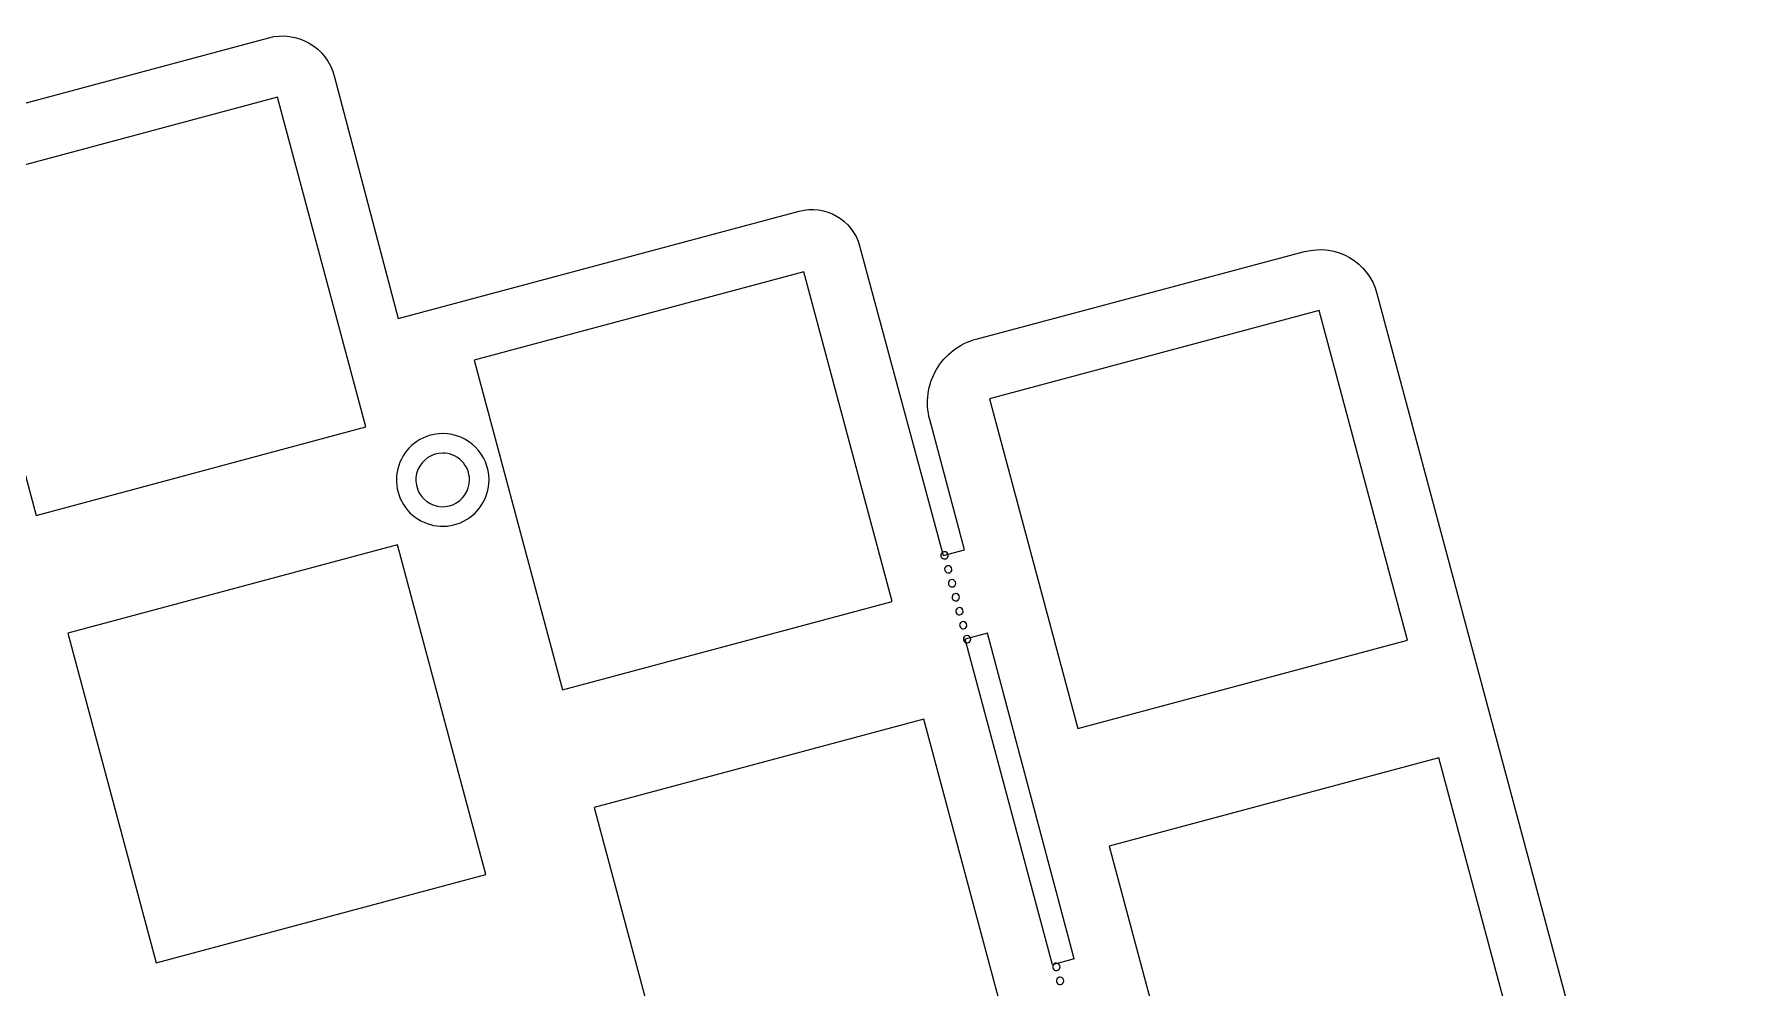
# Model space of a CAD drawing. Extents: x 0 to 291, y -112 to -1.
# Drawn here: x 221.1 to 291, y -39.7 to -0.5 of the extents above; entities that cross this region are included whole.
import ezdxf

# ---------------------------------------------------------------- set-up
doc = ezdxf.new("R2010")
doc.units = 0
doc.layers.get('0').update_dxf_attribs({"linetype": 'CONTINUOUS'})

msp = doc.modelspace()

# ---------------------------------------------------------------- linework, layer by layer
at = {"color": 7}
for points in [[(214.486069, -5.042569), (230.763588, -0.681078)], [(233.44615, -2.236847), (236.073495, -12.197736)], [(236.073495, -12.197736), (252.517651, -7.791592)], [(255.00003, -9.222403), (258.422898, -21.923379)], [(259.787468, -13.040179), (273.255792, -9.452957)], [(276.223046, -11.168674), (291.028249, -66.378744)], [(259.306823, -21.687168), (257.877492, -16.340409)], [(258.422688, -21.923083), (259.306985, -21.686145)], [(260.240867, -25.098477), (259.32647, -25.343491)], [(263.797493, -38.465018), (260.240866, -25.098478)], [(262.916059, -38.701218), (259.326474, -25.343495)], [(263.797493, -38.465018), (262.916068, -38.701202)]]:
    msp.add_lwpolyline(points, dxfattribs=at)
for points in [[(231.129749, -3.123699), (217.606812, -6.747159), (221.230272, -20.270096), (234.753209, -16.646636)], [(252.717537, -10.280195), (239.1946, -13.903655), (242.81806, -27.426592), (256.340997, -23.803132)], [(273.847744, -11.865293), (260.324807, -15.488754), (263.948268, -29.011691), (277.471205, -25.38823)], [(237.898816, -16.917397)], [(237.898816, -17.717396)], [(236.047302, -21.476259), (222.524365, -25.09972), (226.147826, -38.622657), (239.670763, -34.999196)], [(258.484229, -21.76097)], [(258.484229, -21.760971)], [(258.484229, -21.760971)], [(258.484229, -21.760971)], [(258.484229, -21.760971)], [(258.637902, -22.334487)], [(258.637902, -22.334488)], [(258.637902, -22.334488)], [(258.637902, -22.334488)], [(258.637902, -22.334488)], [(258.791576, -22.908005)], [(258.791576, -22.908006)], [(258.791576, -22.908006)], [(258.791576, -22.908006)], [(258.791576, -22.908006)], [(258.945249, -23.481522)], [(258.945249, -23.481523)], [(258.945249, -23.481523)], [(258.945249, -23.481523)], [(258.945249, -23.481523)], [(259.098923, -24.055039)], [(259.098923, -24.05504)], [(259.098923, -24.05504)], [(259.098923, -24.05504)], [(259.098923, -24.05504)], [(259.252597, -24.628557)], [(259.252597, -24.628558)], [(259.252597, -24.628558)], [(259.252597, -24.628558)], [(259.252597, -24.628558)], [(259.40627, -25.202074)], [(259.40627, -25.202075)], [(259.40627, -25.202075)], [(259.40627, -25.202075)], [(259.40627, -25.202075)], [(257.635085, -28.632753), (244.112148, -32.256214), (247.735608, -45.779151), (261.258545, -42.15569)], [(278.7653, -30.217853), (265.242363, -33.841314), (268.865824, -47.364251), (282.388761, -43.74079)], [(263.070547, -38.637422)], [(263.070547, -38.637423)], [(263.070547, -38.637423)], [(263.070547, -38.637423)], [(263.070547, -38.637423)], [(263.22422, -39.210939)], [(263.22422, -39.21094)], [(263.22422, -39.21094)], [(263.22422, -39.21094)], [(263.22422, -39.21094)]]:
    msp.add_lwpolyline(points, close=True, dxfattribs=at)
for points in [[(230.763588, -0.681078), (231.325677, -0.53047), (231.924592, -0.609917), (232.427976, -0.901854)], [(232.427976, -0.901854), (232.931345, -1.193783), (233.297729, -1.67418), (233.44615, -2.236847)], [(252.517651, -7.791592), (253.598135, -7.502071), (254.708954, -8.142335), (255.00003, -9.222403)], [(273.255792, -9.452957), (274.548796, -9.108567), (275.876459, -9.876247), (276.223046, -11.168674)], [(258.148534, -14.294473), (258.506772, -13.675468), (259.096365, -13.224247), (259.787468, -13.040179)], [(257.877492, -16.340409), (257.692792, -15.649484), (257.790293, -14.913465), (258.148534, -14.294473)], [(237.898816, -16.917397), (237.130339, -16.917397), (236.437531, -17.380316), (236.143448, -18.090296)], [(239.798812, -18.817394), (239.798812, -17.768054), (238.948155, -16.917397), (237.898816, -16.917397)], [(236.143448, -18.090296), (235.849364, -18.800277), (236.01192, -19.617499), (236.555315, -20.160894)], [(237.898816, -17.717396), (237.453908, -17.717396), (237.052809, -17.985402), (236.88255, -18.396443)], [(238.676632, -18.039578), (238.470342, -17.833288), (238.190553, -17.717396), (237.898816, -17.717396)], [(238.998814, -18.817394), (238.998814, -18.525656), (238.882922, -18.245867), (238.676632, -18.039578)], [(236.88255, -18.396443), (236.712291, -18.807484), (236.806403, -19.280612), (237.121, -19.59521)], [(238.319767, -19.833659), (238.730808, -19.663401), (238.998814, -19.262301), (238.998814, -18.817394)], [(238.625913, -20.572762), (239.335893, -20.278678), (239.798812, -19.585871), (239.798812, -18.817394)], [(236.555315, -20.160894), (237.098711, -20.704289), (237.915933, -20.866845), (238.625913, -20.572762)], [(237.121, -19.59521), (237.435597, -19.909807), (237.908726, -20.003918), (238.319767, -19.833659)], [(258.345648, -21.853568), (258.32243, -21.909619), (258.335264, -21.974136), (258.378163, -22.017036)], [(258.345648, -21.853568), (258.322431, -21.909619), (258.335264, -21.974136), (258.378164, -22.017036)], [(258.345648, -21.853568), (258.322431, -21.909619), (258.335264, -21.974136), (258.378164, -22.017036)], [(258.345648, -21.853568), (258.322431, -21.909619), (258.335264, -21.974136), (258.378164, -22.017036)], [(258.345648, -21.853568), (258.322431, -21.909619), (258.335264, -21.974136), (258.378164, -22.017036)], [(258.484229, -21.76097), (258.42356, -21.76097), (258.368865, -21.797517), (258.345648, -21.853568)], [(258.484229, -21.760971), (258.42356, -21.760971), (258.368865, -21.797517), (258.345648, -21.853568)], [(258.484229, -21.760971), (258.42356, -21.760971), (258.368865, -21.797517), (258.345648, -21.853568)], [(258.484229, -21.760971), (258.42356, -21.760971), (258.368865, -21.797517), (258.345648, -21.853568)], [(258.484229, -21.760971), (258.42356, -21.760971), (258.368865, -21.797517), (258.345648, -21.853568)], [(258.378163, -22.017036), (258.421063, -22.059936), (258.485581, -22.072769), (258.541632, -22.049552)], [(258.378164, -22.017036), (258.421063, -22.059935), (258.485581, -22.072768), (258.541632, -22.049551)], [(258.378164, -22.017036), (258.421063, -22.059935), (258.485581, -22.072768), (258.541632, -22.049551)], [(258.378164, -22.017036), (258.421063, -22.059935), (258.485581, -22.072768), (258.541632, -22.049551)], [(258.378164, -22.017036), (258.421063, -22.059935), (258.485581, -22.072768), (258.541632, -22.049551)], [(258.590295, -21.804904), (258.562165, -21.776774), (258.524012, -21.76097), (258.484229, -21.76097)], [(258.590295, -21.804905), (258.562164, -21.776774), (258.524012, -21.760971), (258.484229, -21.760971)], [(258.590295, -21.804905), (258.562164, -21.776774), (258.524012, -21.760971), (258.484229, -21.760971)], [(258.590295, -21.804905), (258.562164, -21.776774), (258.524012, -21.760971), (258.484229, -21.760971)], [(258.590295, -21.804905), (258.562164, -21.776774), (258.524012, -21.760971), (258.484229, -21.760971)], [(258.637902, -22.334487), (258.577233, -22.334487), (258.522537, -22.371034), (258.49932, -22.427085)], [(258.637902, -22.334488), (258.577233, -22.334488), (258.522538, -22.371034), (258.499321, -22.427085)], [(258.637902, -22.334488), (258.577233, -22.334488), (258.522538, -22.371034), (258.499321, -22.427085)], [(258.637902, -22.334488), (258.577233, -22.334488), (258.522538, -22.371034), (258.499321, -22.427085)], [(258.637902, -22.334488), (258.577233, -22.334488), (258.522538, -22.371034), (258.499321, -22.427085)], [(258.541632, -22.049551), (258.597682, -22.026334), (258.634229, -21.971639), (258.634229, -21.91097)], [(258.541632, -22.049552), (258.597683, -22.026335), (258.634229, -21.971639), (258.634229, -21.91097)], [(258.541632, -22.049551), (258.597682, -22.026334), (258.634229, -21.971639), (258.634229, -21.91097)], [(258.541632, -22.049551), (258.597682, -22.026334), (258.634229, -21.971639), (258.634229, -21.91097)], [(258.541632, -22.049551), (258.597682, -22.026334), (258.634229, -21.971639), (258.634229, -21.91097)], [(258.634229, -21.91097), (258.634229, -21.871188), (258.618426, -21.833035), (258.590295, -21.804904)], [(258.634229, -21.91097), (258.634229, -21.871188), (258.618425, -21.833035), (258.590295, -21.804905)], [(258.634229, -21.91097), (258.634229, -21.871188), (258.618425, -21.833035), (258.590295, -21.804905)], [(258.634229, -21.91097), (258.634229, -21.871188), (258.618425, -21.833035), (258.590295, -21.804905)], [(258.634229, -21.91097), (258.634229, -21.871188), (258.618425, -21.833035), (258.590295, -21.804905)], [(258.743968, -22.378421), (258.715837, -22.350291), (258.677684, -22.334487), (258.637902, -22.334487)], [(258.743967, -22.378422), (258.715837, -22.350291), (258.677684, -22.334488), (258.637902, -22.334488)], [(258.743967, -22.378422), (258.715837, -22.350291), (258.677684, -22.334488), (258.637902, -22.334488)], [(258.743967, -22.378422), (258.715837, -22.350291), (258.677684, -22.334488), (258.637902, -22.334488)], [(258.743967, -22.378422), (258.715837, -22.350291), (258.677684, -22.334488), (258.637902, -22.334488)], [(258.49932, -22.427085), (258.476103, -22.483136), (258.488937, -22.547653), (258.531836, -22.590553)], [(258.499321, -22.427085), (258.476104, -22.483136), (258.488937, -22.547653), (258.531837, -22.590553)], [(258.499321, -22.427085), (258.476104, -22.483136), (258.488937, -22.547653), (258.531837, -22.590553)], [(258.499321, -22.427085), (258.476104, -22.483136), (258.488937, -22.547653), (258.531837, -22.590553)], [(258.499321, -22.427085), (258.476104, -22.483136), (258.488937, -22.547653), (258.531837, -22.590553)], [(258.531836, -22.590553), (258.574736, -22.633453), (258.639253, -22.646286), (258.695304, -22.623069)], [(258.531837, -22.590553), (258.574736, -22.633452), (258.639253, -22.646285), (258.695304, -22.623068)], [(258.531837, -22.590553), (258.574736, -22.633452), (258.639253, -22.646285), (258.695304, -22.623068)], [(258.531837, -22.590553), (258.574736, -22.633452), (258.639253, -22.646285), (258.695304, -22.623068)], [(258.531837, -22.590553), (258.574736, -22.633452), (258.639253, -22.646285), (258.695304, -22.623068)], [(258.652995, -23.000603), (258.629777, -23.056654), (258.642611, -23.121171), (258.68551, -23.164071)], [(258.652994, -23.000603), (258.629777, -23.056654), (258.64261, -23.121171), (258.68551, -23.164071)], [(258.652995, -23.000603), (258.629777, -23.056654), (258.642611, -23.121171), (258.68551, -23.164071)], [(258.652995, -23.000603), (258.629777, -23.056654), (258.642611, -23.121171), (258.68551, -23.164071)], [(258.652995, -23.000603), (258.629777, -23.056654), (258.642611, -23.121171), (258.68551, -23.164071)], [(258.791576, -22.908005), (258.730907, -22.908005), (258.676211, -22.944552), (258.652994, -23.000603)], [(258.791576, -22.908006), (258.730907, -22.908006), (258.676212, -22.944552), (258.652995, -23.000603)], [(258.791576, -22.908006), (258.730907, -22.908006), (258.676212, -22.944552), (258.652995, -23.000603)], [(258.791576, -22.908006), (258.730907, -22.908006), (258.676212, -22.944552), (258.652995, -23.000603)], [(258.791576, -22.908006), (258.730907, -22.908006), (258.676212, -22.944552), (258.652995, -23.000603)], [(258.695304, -22.623068), (258.751355, -22.599851), (258.787901, -22.545156), (258.787901, -22.484487)], [(258.695304, -22.623069), (258.751355, -22.599852), (258.787902, -22.545156), (258.787902, -22.484487)], [(258.695304, -22.623068), (258.751355, -22.599851), (258.787901, -22.545156), (258.787901, -22.484487)], [(258.695304, -22.623068), (258.751355, -22.599851), (258.787901, -22.545156), (258.787901, -22.484487)], [(258.695304, -22.623068), (258.751355, -22.599851), (258.787901, -22.545156), (258.787901, -22.484487)], [(258.787901, -22.484487), (258.787901, -22.444705), (258.772098, -22.406552), (258.743967, -22.378422)], [(258.787901, -22.484487), (258.787901, -22.444705), (258.772098, -22.406552), (258.743967, -22.378422)], [(258.787901, -22.484487), (258.787901, -22.444705), (258.772098, -22.406552), (258.743967, -22.378422)], [(258.787901, -22.484487), (258.787901, -22.444705), (258.772098, -22.406552), (258.743967, -22.378422)], [(258.787902, -22.484487), (258.787902, -22.444705), (258.772098, -22.406552), (258.743968, -22.378421)], [(258.897642, -22.951939), (258.869511, -22.923809), (258.831358, -22.908005), (258.791576, -22.908005)], [(258.897641, -22.95194), (258.869511, -22.923809), (258.831358, -22.908006), (258.791576, -22.908006)], [(258.897641, -22.95194), (258.869511, -22.923809), (258.831358, -22.908006), (258.791576, -22.908006)], [(258.897641, -22.95194), (258.869511, -22.923809), (258.831358, -22.908006), (258.791576, -22.908006)], [(258.897641, -22.95194), (258.869511, -22.923809), (258.831358, -22.908006), (258.791576, -22.908006)], [(258.848978, -23.196586), (258.905029, -23.173369), (258.941575, -23.118674), (258.941575, -23.058005)], [(258.848978, -23.196587), (258.905029, -23.17337), (258.941575, -23.118674), (258.941575, -23.058005)], [(258.848978, -23.196586), (258.905029, -23.173369), (258.941575, -23.118674), (258.941575, -23.058005)], [(258.848978, -23.196586), (258.905029, -23.173369), (258.941575, -23.118674), (258.941575, -23.058005)], [(258.848978, -23.196586), (258.905029, -23.173369), (258.941575, -23.118674), (258.941575, -23.058005)], [(258.941575, -23.058005), (258.941575, -23.018223), (258.925772, -22.98007), (258.897641, -22.95194)], [(258.941575, -23.058005), (258.941575, -23.018223), (258.925772, -22.98007), (258.897641, -22.95194)], [(258.941575, -23.058005), (258.941575, -23.018223), (258.925772, -22.98007), (258.897641, -22.95194)], [(258.941575, -23.058005), (258.941575, -23.018223), (258.925772, -22.98007), (258.897641, -22.95194)], [(258.941575, -23.058005), (258.941575, -23.018223), (258.925772, -22.98007), (258.897642, -22.951939)], [(258.68551, -23.164071), (258.72841, -23.20697), (258.792927, -23.219803), (258.848978, -23.196586)], [(258.68551, -23.164071), (258.72841, -23.206971), (258.792927, -23.219804), (258.848978, -23.196587)], [(258.68551, -23.164071), (258.72841, -23.20697), (258.792927, -23.219803), (258.848978, -23.196586)], [(258.68551, -23.164071), (258.72841, -23.20697), (258.792927, -23.219803), (258.848978, -23.196586)], [(258.68551, -23.164071), (258.72841, -23.20697), (258.792927, -23.219803), (258.848978, -23.196586)], [(258.806668, -23.57412), (258.783451, -23.630171), (258.796285, -23.694688), (258.839184, -23.737588)], [(258.806668, -23.57412), (258.783451, -23.630171), (258.796284, -23.694688), (258.839184, -23.737588)], [(258.806668, -23.57412), (258.783451, -23.630171), (258.796285, -23.694688), (258.839184, -23.737588)], [(258.806668, -23.57412), (258.783451, -23.630171), (258.796285, -23.694688), (258.839184, -23.737588)], [(258.806668, -23.57412), (258.783451, -23.630171), (258.796285, -23.694688), (258.839184, -23.737588)], [(258.945249, -23.481522), (258.88458, -23.481522), (258.829885, -23.518069), (258.806668, -23.57412)], [(258.945249, -23.481523), (258.88458, -23.481523), (258.829885, -23.518069), (258.806668, -23.57412)], [(258.945249, -23.481523), (258.88458, -23.481523), (258.829885, -23.518069), (258.806668, -23.57412)], [(258.945249, -23.481523), (258.88458, -23.481523), (258.829885, -23.518069), (258.806668, -23.57412)], [(258.945249, -23.481523), (258.88458, -23.481523), (258.829885, -23.518069), (258.806668, -23.57412)], [(258.839184, -23.737588), (258.882083, -23.780487), (258.946601, -23.79332), (259.002652, -23.770103)], [(258.839184, -23.737588), (258.882083, -23.780488), (258.946601, -23.793321), (259.002652, -23.770104)], [(258.839184, -23.737588), (258.882083, -23.780487), (258.946601, -23.79332), (259.002652, -23.770103)], [(258.839184, -23.737588), (258.882083, -23.780487), (258.946601, -23.79332), (259.002652, -23.770103)], [(258.839184, -23.737588), (258.882083, -23.780487), (258.946601, -23.79332), (259.002652, -23.770103)], [(259.051315, -23.525456), (259.023185, -23.497326), (258.985032, -23.481522), (258.945249, -23.481522)], [(259.051315, -23.525457), (259.023185, -23.497326), (258.985032, -23.481523), (258.945249, -23.481523)], [(259.051315, -23.525457), (259.023185, -23.497326), (258.985032, -23.481523), (258.945249, -23.481523)], [(259.051315, -23.525457), (259.023185, -23.497326), (258.985032, -23.481523), (258.945249, -23.481523)], [(259.051315, -23.525457), (259.023185, -23.497326), (258.985032, -23.481523), (258.945249, -23.481523)], [(259.002652, -23.770103), (259.058703, -23.746886), (259.095249, -23.692191), (259.095249, -23.631522)], [(259.002652, -23.770104), (259.058703, -23.746887), (259.095249, -23.692191), (259.095249, -23.631522)], [(259.002652, -23.770103), (259.058703, -23.746886), (259.095249, -23.692191), (259.095249, -23.631522)], [(259.002652, -23.770103), (259.058703, -23.746886), (259.095249, -23.692191), (259.095249, -23.631522)], [(259.002652, -23.770103), (259.058703, -23.746886), (259.095249, -23.692191), (259.095249, -23.631522)], [(259.095249, -23.631522), (259.095249, -23.59174), (259.079446, -23.553587), (259.051315, -23.525456)], [(259.095249, -23.631522), (259.095249, -23.59174), (259.079445, -23.553587), (259.051315, -23.525457)], [(259.095249, -23.631522), (259.095249, -23.59174), (259.079445, -23.553587), (259.051315, -23.525457)], [(259.095249, -23.631522), (259.095249, -23.59174), (259.079445, -23.553587), (259.051315, -23.525457)], [(259.095249, -23.631522), (259.095249, -23.59174), (259.079445, -23.553587), (259.051315, -23.525457)], [(258.960342, -24.147637), (258.937124, -24.203688), (258.949958, -24.268205), (258.992857, -24.311105)], [(258.960342, -24.147637), (258.937125, -24.203688), (258.949958, -24.268205), (258.992858, -24.311105)], [(258.960342, -24.147637), (258.937125, -24.203688), (258.949958, -24.268205), (258.992858, -24.311105)], [(258.960342, -24.147637), (258.937125, -24.203688), (258.949958, -24.268205), (258.992858, -24.311105)], [(258.960342, -24.147637), (258.937125, -24.203688), (258.949958, -24.268205), (258.992858, -24.311105)], [(259.098923, -24.055039), (259.038254, -24.055039), (258.983559, -24.091586), (258.960342, -24.147637)], [(259.098923, -24.05504), (259.038254, -24.05504), (258.983559, -24.091586), (258.960342, -24.147637)], [(259.098923, -24.05504), (259.038254, -24.05504), (258.983559, -24.091586), (258.960342, -24.147637)], [(259.098923, -24.05504), (259.038254, -24.05504), (258.983559, -24.091586), (258.960342, -24.147637)], [(259.098923, -24.05504), (259.038254, -24.05504), (258.983559, -24.091586), (258.960342, -24.147637)], [(258.992857, -24.311105), (259.035757, -24.354005), (259.100275, -24.366838), (259.156326, -24.343621)], [(258.992858, -24.311105), (259.035757, -24.354004), (259.100275, -24.366837), (259.156325, -24.34362)], [(258.992858, -24.311105), (259.035757, -24.354004), (259.100275, -24.366837), (259.156325, -24.34362)], [(258.992858, -24.311105), (259.035757, -24.354004), (259.100275, -24.366837), (259.156325, -24.34362)], [(258.992858, -24.311105), (259.035757, -24.354004), (259.100275, -24.366837), (259.156325, -24.34362)], [(259.204989, -24.098973), (259.176859, -24.070843), (259.138706, -24.055039), (259.098923, -24.055039)], [(259.204989, -24.098974), (259.176858, -24.070843), (259.138705, -24.05504), (259.098923, -24.05504)], [(259.204989, -24.098974), (259.176858, -24.070843), (259.138705, -24.05504), (259.098923, -24.05504)], [(259.204989, -24.098974), (259.176858, -24.070843), (259.138705, -24.05504), (259.098923, -24.05504)], [(259.204989, -24.098974), (259.176858, -24.070843), (259.138705, -24.05504), (259.098923, -24.05504)], [(259.156325, -24.34362), (259.212376, -24.320403), (259.248922, -24.265708), (259.248922, -24.205039)], [(259.156325, -24.34362), (259.212376, -24.320403), (259.248922, -24.265708), (259.248922, -24.205039)], [(259.156325, -24.34362), (259.212376, -24.320403), (259.248922, -24.265708), (259.248922, -24.205039)], [(259.156325, -24.34362), (259.212376, -24.320403), (259.248922, -24.265708), (259.248922, -24.205039)], [(259.156326, -24.343621), (259.212377, -24.320404), (259.248923, -24.265708), (259.248923, -24.205039)], [(259.248923, -24.205039), (259.248923, -24.165257), (259.233119, -24.127104), (259.204989, -24.098973)], [(259.248922, -24.205039), (259.248922, -24.165257), (259.233119, -24.127104), (259.204989, -24.098974)], [(259.248922, -24.205039), (259.248922, -24.165257), (259.233119, -24.127104), (259.204989, -24.098974)], [(259.248922, -24.205039), (259.248922, -24.165257), (259.233119, -24.127104), (259.204989, -24.098974)], [(259.248922, -24.205039), (259.248922, -24.165257), (259.233119, -24.127104), (259.204989, -24.098974)], [(259.114015, -24.721155), (259.090798, -24.777206), (259.103631, -24.841723), (259.146531, -24.884623)], [(259.114016, -24.721155), (259.090799, -24.777206), (259.103632, -24.841723), (259.146531, -24.884623)], [(259.114016, -24.721155), (259.090799, -24.777206), (259.103632, -24.841723), (259.146531, -24.884623)], [(259.114016, -24.721155), (259.090799, -24.777206), (259.103632, -24.841723), (259.146531, -24.884623)], [(259.114016, -24.721155), (259.090799, -24.777206), (259.103632, -24.841723), (259.146531, -24.884623)], [(259.252597, -24.628557), (259.191928, -24.628557), (259.137232, -24.665104), (259.114015, -24.721155)], [(259.252597, -24.628558), (259.191928, -24.628558), (259.137233, -24.665104), (259.114016, -24.721155)], [(259.252597, -24.628558), (259.191928, -24.628558), (259.137233, -24.665104), (259.114016, -24.721155)], [(259.252597, -24.628558), (259.191928, -24.628558), (259.137233, -24.665104), (259.114016, -24.721155)], [(259.252597, -24.628558), (259.191928, -24.628558), (259.137233, -24.665104), (259.114016, -24.721155)], [(259.146531, -24.884623), (259.189431, -24.927522), (259.253948, -24.940355), (259.309999, -24.917138)], [(259.146531, -24.884623), (259.189431, -24.927523), (259.253948, -24.940356), (259.309999, -24.917139)], [(259.146531, -24.884623), (259.189431, -24.927522), (259.253948, -24.940355), (259.309999, -24.917138)], [(259.146531, -24.884623), (259.189431, -24.927522), (259.253948, -24.940355), (259.309999, -24.917138)], [(259.146531, -24.884623), (259.189431, -24.927522), (259.253948, -24.940355), (259.309999, -24.917138)], [(259.358663, -24.672491), (259.330532, -24.644361), (259.292379, -24.628557), (259.252597, -24.628557)], [(259.358662, -24.672492), (259.330532, -24.644361), (259.292379, -24.628558), (259.252597, -24.628558)], [(259.358662, -24.672492), (259.330532, -24.644361), (259.292379, -24.628558), (259.252597, -24.628558)], [(259.358662, -24.672492), (259.330532, -24.644361), (259.292379, -24.628558), (259.252597, -24.628558)], [(259.358662, -24.672492), (259.330532, -24.644361), (259.292379, -24.628558), (259.252597, -24.628558)], [(259.309999, -24.917138), (259.36605, -24.893921), (259.402596, -24.839226), (259.402596, -24.778557)], [(259.309999, -24.917139), (259.36605, -24.893922), (259.402597, -24.839226), (259.402597, -24.778557)], [(259.309999, -24.917138), (259.36605, -24.893921), (259.402596, -24.839226), (259.402596, -24.778557)], [(259.309999, -24.917138), (259.36605, -24.893921), (259.402596, -24.839226), (259.402596, -24.778557)], [(259.309999, -24.917138), (259.36605, -24.893921), (259.402596, -24.839226), (259.402596, -24.778557)], [(259.402596, -24.778557), (259.402596, -24.738775), (259.386793, -24.700622), (259.358662, -24.672492)], [(259.402596, -24.778557), (259.402596, -24.738775), (259.386793, -24.700622), (259.358662, -24.672492)], [(259.402596, -24.778557), (259.402596, -24.738775), (259.386793, -24.700622), (259.358662, -24.672492)], [(259.402596, -24.778557), (259.402596, -24.738775), (259.386793, -24.700622), (259.358662, -24.672492)], [(259.402597, -24.778557), (259.402597, -24.738775), (259.386793, -24.700622), (259.358663, -24.672491)], [(259.267688, -25.294672), (259.244471, -25.350723), (259.257305, -25.41524), (259.300204, -25.45814)], [(259.267688, -25.294672), (259.244471, -25.350723), (259.257304, -25.41524), (259.300204, -25.45814)], [(259.267688, -25.294672), (259.244471, -25.350723), (259.257305, -25.41524), (259.300204, -25.45814)], [(259.267688, -25.294672), (259.244471, -25.350723), (259.257305, -25.41524), (259.300204, -25.45814)], [(259.267688, -25.294672), (259.244471, -25.350723), (259.257305, -25.41524), (259.300204, -25.45814)], [(259.40627, -25.202074), (259.3456, -25.202074), (259.290905, -25.238621), (259.267688, -25.294672)], [(259.40627, -25.202075), (259.345601, -25.202075), (259.290905, -25.238621), (259.267688, -25.294672)], [(259.40627, -25.202075), (259.345601, -25.202075), (259.290905, -25.238621), (259.267688, -25.294672)], [(259.40627, -25.202075), (259.345601, -25.202075), (259.290905, -25.238621), (259.267688, -25.294672)], [(259.40627, -25.202075), (259.345601, -25.202075), (259.290905, -25.238621), (259.267688, -25.294672)], [(259.300204, -25.45814), (259.343104, -25.501039), (259.407621, -25.513872), (259.463672, -25.490655)], [(259.300204, -25.45814), (259.343103, -25.50104), (259.407621, -25.513873), (259.463672, -25.490656)], [(259.300204, -25.45814), (259.343104, -25.501039), (259.407621, -25.513872), (259.463672, -25.490655)], [(259.300204, -25.45814), (259.343104, -25.501039), (259.407621, -25.513872), (259.463672, -25.490655)], [(259.300204, -25.45814), (259.343104, -25.501039), (259.407621, -25.513872), (259.463672, -25.490655)], [(259.512335, -25.246008), (259.484205, -25.217878), (259.446052, -25.202074), (259.40627, -25.202074)], [(259.512335, -25.246009), (259.484205, -25.217878), (259.446052, -25.202075), (259.40627, -25.202075)], [(259.512335, -25.246009), (259.484205, -25.217878), (259.446052, -25.202075), (259.40627, -25.202075)], [(259.512335, -25.246009), (259.484205, -25.217878), (259.446052, -25.202075), (259.40627, -25.202075)], [(259.512335, -25.246009), (259.484205, -25.217878), (259.446052, -25.202075), (259.40627, -25.202075)], [(259.463672, -25.490655), (259.519723, -25.467438), (259.556269, -25.412743), (259.556269, -25.352074)], [(259.463672, -25.490656), (259.519723, -25.467439), (259.556269, -25.412743), (259.556269, -25.352074)], [(259.463672, -25.490655), (259.519723, -25.467438), (259.556269, -25.412743), (259.556269, -25.352074)], [(259.463672, -25.490655), (259.519723, -25.467438), (259.556269, -25.412743), (259.556269, -25.352074)], [(259.463672, -25.490655), (259.519723, -25.467438), (259.556269, -25.412743), (259.556269, -25.352074)], [(259.556269, -25.352074), (259.556269, -25.312292), (259.540466, -25.274139), (259.512335, -25.246008)], [(259.556269, -25.352074), (259.556269, -25.312292), (259.540465, -25.274139), (259.512335, -25.246009)], [(259.556269, -25.352074), (259.556269, -25.312292), (259.540465, -25.274139), (259.512335, -25.246009)], [(259.556269, -25.352074), (259.556269, -25.312292), (259.540465, -25.274139), (259.512335, -25.246009)], [(259.556269, -25.352074), (259.556269, -25.312292), (259.540465, -25.274139), (259.512335, -25.246009)], [(262.931965, -38.73002), (262.908748, -38.786071), (262.921582, -38.850588), (262.964481, -38.893488)], [(262.931966, -38.73002), (262.908749, -38.786071), (262.921582, -38.850588), (262.964482, -38.893488)], [(262.931966, -38.73002), (262.908749, -38.786071), (262.921582, -38.850588), (262.964482, -38.893488)], [(262.931966, -38.73002), (262.908749, -38.786071), (262.921582, -38.850588), (262.964482, -38.893488)], [(262.931966, -38.73002), (262.908749, -38.786071), (262.921582, -38.850588), (262.964482, -38.893488)], [(263.070547, -38.637422), (263.009878, -38.637422), (262.955183, -38.673969), (262.931965, -38.73002)], [(263.070547, -38.637423), (263.009878, -38.637423), (262.955183, -38.673969), (262.931966, -38.73002)], [(263.070547, -38.637423), (263.009878, -38.637423), (262.955183, -38.673969), (262.931966, -38.73002)], [(263.070547, -38.637423), (263.009878, -38.637423), (262.955183, -38.673969), (262.931966, -38.73002)], [(263.070547, -38.637423), (263.009878, -38.637423), (262.955183, -38.673969), (262.931966, -38.73002)], [(262.964481, -38.893488), (263.007381, -38.936388), (263.071899, -38.949221), (263.12795, -38.926004)], [(262.964482, -38.893488), (263.007381, -38.936387), (263.071898, -38.94922), (263.127949, -38.926003)], [(262.964482, -38.893488), (263.007381, -38.936387), (263.071898, -38.94922), (263.127949, -38.926003)], [(262.964482, -38.893488), (263.007381, -38.936387), (263.071898, -38.94922), (263.127949, -38.926003)], [(262.964482, -38.893488), (263.007381, -38.936387), (263.071898, -38.94922), (263.127949, -38.926003)], [(263.176613, -38.681356), (263.148483, -38.653226), (263.11033, -38.637422), (263.070547, -38.637422)], [(263.176613, -38.681357), (263.148482, -38.653226), (263.110329, -38.637423), (263.070547, -38.637423)], [(263.176613, -38.681357), (263.148482, -38.653226), (263.110329, -38.637423), (263.070547, -38.637423)], [(263.176613, -38.681357), (263.148482, -38.653226), (263.110329, -38.637423), (263.070547, -38.637423)], [(263.176613, -38.681357), (263.148482, -38.653226), (263.110329, -38.637423), (263.070547, -38.637423)], [(263.127949, -38.926003), (263.184, -38.902786), (263.220546, -38.848091), (263.220546, -38.787422)], [(263.127949, -38.926003), (263.184, -38.902786), (263.220546, -38.848091), (263.220546, -38.787422)], [(263.127949, -38.926003), (263.184, -38.902786), (263.220546, -38.848091), (263.220546, -38.787422)], [(263.127949, -38.926003), (263.184, -38.902786), (263.220546, -38.848091), (263.220546, -38.787422)], [(263.12795, -38.926004), (263.184001, -38.902787), (263.220547, -38.848091), (263.220547, -38.787422)], [(263.220547, -38.787422), (263.220547, -38.74764), (263.204743, -38.709487), (263.176613, -38.681356)], [(263.220546, -38.787422), (263.220546, -38.74764), (263.204743, -38.709487), (263.176613, -38.681357)], [(263.220546, -38.787422), (263.220546, -38.74764), (263.204743, -38.709487), (263.176613, -38.681357)], [(263.220546, -38.787422), (263.220546, -38.74764), (263.204743, -38.709487), (263.176613, -38.681357)], [(263.220546, -38.787422), (263.220546, -38.74764), (263.204743, -38.709487), (263.176613, -38.681357)], [(263.085638, -39.303537), (263.062421, -39.359588), (263.075254, -39.424105), (263.118154, -39.467005)], [(263.085639, -39.303537), (263.062422, -39.359588), (263.075255, -39.424105), (263.118154, -39.467005)], [(263.085639, -39.303537), (263.062422, -39.359588), (263.075255, -39.424105), (263.118154, -39.467005)], [(263.085639, -39.303537), (263.062422, -39.359588), (263.075255, -39.424105), (263.118154, -39.467005)], [(263.085639, -39.303537), (263.062422, -39.359588), (263.075255, -39.424105), (263.118154, -39.467005)], [(263.22422, -39.210939), (263.163551, -39.210939), (263.108855, -39.247486), (263.085638, -39.303537)], [(263.22422, -39.21094), (263.163551, -39.21094), (263.108856, -39.247486), (263.085639, -39.303537)], [(263.22422, -39.21094), (263.163551, -39.21094), (263.108856, -39.247486), (263.085639, -39.303537)], [(263.22422, -39.21094), (263.163551, -39.21094), (263.108856, -39.247486), (263.085639, -39.303537)], [(263.22422, -39.21094), (263.163551, -39.21094), (263.108856, -39.247486), (263.085639, -39.303537)], [(263.118154, -39.467005), (263.161054, -39.509904), (263.225571, -39.522737), (263.281622, -39.49952)], [(263.118154, -39.467005), (263.161054, -39.509905), (263.225571, -39.522738), (263.281622, -39.499521)], [(263.118154, -39.467005), (263.161054, -39.509904), (263.225571, -39.522737), (263.281622, -39.49952)], [(263.118154, -39.467005), (263.161054, -39.509904), (263.225571, -39.522737), (263.281622, -39.49952)], [(263.118154, -39.467005), (263.161054, -39.509904), (263.225571, -39.522737), (263.281622, -39.49952)], [(263.330286, -39.254873), (263.302155, -39.226743), (263.264002, -39.210939), (263.22422, -39.210939)], [(263.330285, -39.254874), (263.302155, -39.226743), (263.264002, -39.21094), (263.22422, -39.21094)], [(263.330285, -39.254874), (263.302155, -39.226743), (263.264002, -39.21094), (263.22422, -39.21094)], [(263.330285, -39.254874), (263.302155, -39.226743), (263.264002, -39.21094), (263.22422, -39.21094)], [(263.330285, -39.254874), (263.302155, -39.226743), (263.264002, -39.21094), (263.22422, -39.21094)], [(263.281622, -39.49952), (263.337673, -39.476303), (263.374219, -39.421608), (263.374219, -39.360939)], [(263.281622, -39.499521), (263.337673, -39.476304), (263.37422, -39.421608), (263.37422, -39.360939)], [(263.281622, -39.49952), (263.337673, -39.476303), (263.374219, -39.421608), (263.374219, -39.360939)], [(263.281622, -39.49952), (263.337673, -39.476303), (263.374219, -39.421608), (263.374219, -39.360939)], [(263.281622, -39.49952), (263.337673, -39.476303), (263.374219, -39.421608), (263.374219, -39.360939)], [(263.374219, -39.360939), (263.374219, -39.321157), (263.358416, -39.283004), (263.330285, -39.254874)], [(263.374219, -39.360939), (263.374219, -39.321157), (263.358416, -39.283004), (263.330285, -39.254874)], [(263.374219, -39.360939), (263.374219, -39.321157), (263.358416, -39.283004), (263.330285, -39.254874)], [(263.374219, -39.360939), (263.374219, -39.321157), (263.358416, -39.283004), (263.330285, -39.254874)], [(263.37422, -39.360939), (263.37422, -39.321157), (263.358416, -39.283004), (263.330286, -39.254873)]]:
    msp.add_open_spline(points, degree=3, dxfattribs=at)

doc.saveas('drawing.dxf')
